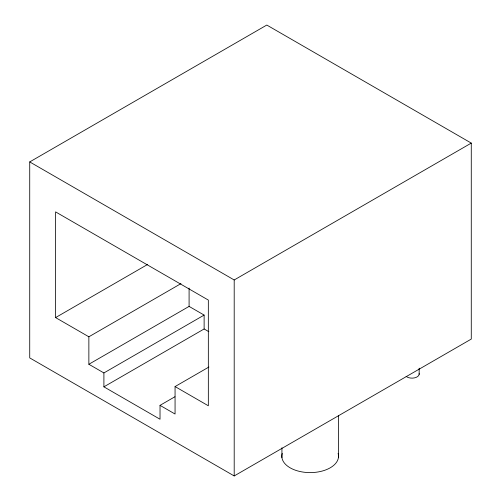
<?xml version="1.0" encoding="UTF-8"?>
<svg xmlns="http://www.w3.org/2000/svg" width="501" height="501" viewBox="0 0 501 501"><rect width="100%" height="100%" fill="white"/><g stroke="black" fill="none" stroke-linecap="round" stroke-linejoin="round"><path stroke-width="0.75" d="M29.728 161.923L266.801 25.05L471.272 143.098L471.272 339.077L234.199 475.95L29.728 357.902L29.728 161.923L234.199 279.971L471.272 143.098M103.901 386.835L204.126 328.969L204.126 315.079L103.901 372.944L103.901 386.835L160.026 419.243L160.026 405.353L175.062 414.033L175.062 386.565L208.335 405.779L208.335 300.074L55.586 211.885L55.586 317.59L147.689 264.415M55.586 317.59L88.865 336.797L180.967 283.622M88.865 336.797L88.865 364.265L189.09 306.399L204.126 315.079M175.062 386.565L208.923 367.014M160.026 405.353L174.924 396.748M204.126 328.969L208.861 331.7M88.865 364.265L103.901 372.944M419.155 368.179L419.155 374.353M338.413 415.398L338.413 457.663M281.931 447.769L281.931 457.663M234.199 279.971L234.199 475.95M189.09 288.088L189.09 306.399M338.087 453.392A28.35 16.37 0 0 1 310.169 472.606A28.35 16.37 0 0 1 282.251 453.392M419.155 373.627A7.183 4.146 0 0 1 414.459 377.886A7.183 4.146 0 0 1 406.117 376.37"/></g></svg>
